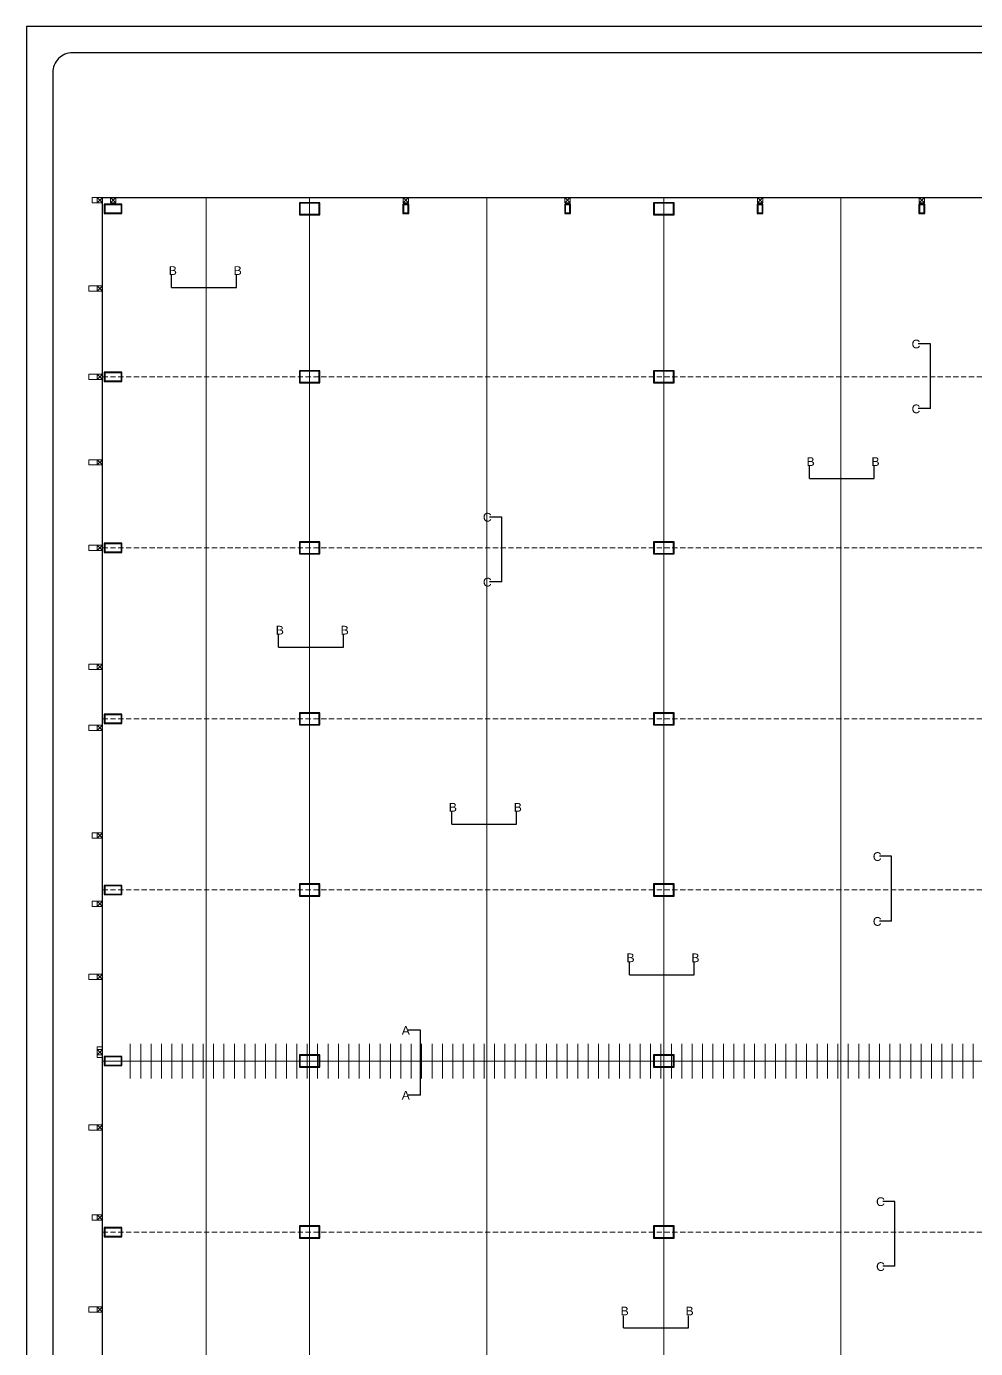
# Model space of a CAD drawing. Header units: inches. Extents: x -605 to 2991212, y -2872845 to 0.
# Drawn here: x 2906555 to 2947601, y -2275326 to -2218129 of the extents above; entities that cross this region are included whole.
import ezdxf

# ---------------------------------------------------------------- set-up
doc = ezdxf.new("R2010")
doc.units = ezdxf.units.IN
doc.header["$LTSCALE"] = 600
doc.header["$MEASUREMENT"] = 0
doc.linetypes.add('DASHED2', pattern=[0.375, 0.25, -0.125])
for name, color, linetype, lineweight in [('beam', 2, 'Continuous', 13), ('GB', 6, 'Continuous', 20), ('rRCC 2', 40, 'Continuous', 15), ('rSHEET', 2, 'Continuous', 30)]:
    doc.layers.add(name, color=color, linetype=linetype, lineweight=lineweight)
doc.styles.add('DIM IN', font='arial.ttf')

msp = doc.modelspace()

# ---------------------------------------------------------------- linework, layer by layer
at = {"color": 4}
for p, q in [((2912834.7, -2229418.2), (2912834.7, -2228892.1)), ((2915641.8, -2229418.2), (2915641.8, -2228892.1)), ((2912834.7, -2229418.2), (2915641.8, -2229418.2)), ((2945646.5, -2231855.7), (2945120.4, -2231855.7)), ((2945646.5, -2234662.7), (2945646.5, -2231855.7)), ((2945646.5, -2234662.7), (2945120.4, -2234662.7)), ((2940416.8, -2237684.4), (2940416.8, -2237158.3)), ((2943223.9, -2237684.4), (2943223.9, -2237158.3)), ((2940416.8, -2237684.4), (2943223.9, -2237684.4)), ((2927107.7, -2239351.7), (2926581.6, -2239351.7)), ((2927107.7, -2242158.7), (2927107.7, -2239351.7)), ((2927107.7, -2242158.7), (2926581.6, -2242158.7)), ((2917462.3, -2244976.3), (2917462.3, -2244450.2)), ((2917462.3, -2244976.3), (2920269.3, -2244976.3)), ((2920269.3, -2244976.3), (2920269.3, -2244450.2)), ((2924945.7, -2252638.3), (2924945.7, -2252112.2)), ((2927752.7, -2252638.3), (2927752.7, -2252112.2)), ((2924945.7, -2252638.3), (2927752.7, -2252638.3)), ((2943969.7, -2254029.7), (2943443.6, -2254029.7)), ((2943969.7, -2256836.7), (2943969.7, -2254029.7)), ((2943969.7, -2256836.7), (2943443.6, -2256836.7)), ((2932629, -2259151.5), (2932629, -2258625.4)), ((2935436.1, -2259151.5), (2935436.1, -2258625.4)), ((2932629, -2259151.5), (2935436.1, -2259151.5)), ((2923596.2, -2261551.2), (2923070, -2261551.2)), ((2923596.2, -2264358.2), (2923596.2, -2261551.2)), ((2923596.2, -2264358.2), (2923070, -2264358.2)), ((2944111.7, -2268960.7), (2943585.6, -2268960.7)), ((2944111.7, -2271767.7), (2944111.7, -2268960.7)), ((2944111.7, -2271767.7), (2943585.6, -2271767.7)), ((2932376.5, -2274430.5), (2932376.5, -2273904.4)), ((2935183.6, -2274430.5), (2935183.6, -2273904.4)), ((2932376.5, -2274430.5), (2935183.6, -2274430.5))]:
    msp.add_line(p, q, dxfattribs=at)
at = {"color": 1, "linetype": 'ByBlock'}
msp.add_lwpolyline([(2909850.3, -2225524.3), (2965390.3, -2225524.3), (2965390.3, -2307648.8), (2909850.3, -2307648.8)], close=True, dxfattribs=at)
at = {"color": 6, "linetype": 'ByBlock'}
for points in [[(2910685.3, -2226216.8), (2910685.3, -2225816.8), (2909915.3, -2225816.8), (2909915.3, -2226216.8)], [(2919240.3, -2226279.3), (2919240.3, -2225754.3), (2918360.3, -2225754.3), (2918360.3, -2226279.3)], [(2923085.3, -2225816.8), (2922835.3, -2225816.8), (2922835.3, -2226216.8), (2923085.3, -2226216.8)], [(2930085.3, -2225816.8), (2929835.3, -2225816.8), (2929835.3, -2226216.8), (2930085.3, -2226216.8)], [(2934560.3, -2226279.3), (2934560.3, -2225754.3), (2933680.3, -2225754.3), (2933680.3, -2226279.3)], [(2938405.3, -2225816.8), (2938155.3, -2225816.8), (2938155.3, -2226216.8), (2938405.3, -2226216.8)], [(2945405.3, -2225816.8), (2945155.3, -2225816.8), (2945155.3, -2226216.8), (2945405.3, -2226216.8)], [(2910685.3, -2233486.4), (2910685.3, -2233086.4), (2909915.3, -2233086.4), (2909915.3, -2233486.4)], [(2919240.3, -2233548.9), (2919240.3, -2233023.9), (2918360.3, -2233023.9), (2918360.3, -2233548.9)], [(2934560.3, -2233548.9), (2934560.3, -2233023.9), (2933680.3, -2233023.9), (2933680.3, -2233548.9)], [(2910685.3, -2240886.4), (2910685.3, -2240486.4), (2909915.3, -2240486.4), (2909915.3, -2240886.4)], [(2919240.3, -2240948.9), (2919240.3, -2240423.9), (2918360.3, -2240423.9), (2918360.3, -2240948.9)], [(2934560.3, -2240948.9), (2934560.3, -2240423.9), (2933680.3, -2240423.9), (2933680.3, -2240948.9)], [(2919240.3, -2248348.9), (2919240.3, -2247823.9), (2918360.3, -2247823.9), (2918360.3, -2248348.9)], [(2934560.3, -2248348.9), (2934560.3, -2247823.9), (2933680.3, -2247823.9), (2933680.3, -2248348.9)], [(2910685.3, -2248286.4), (2910685.3, -2247886.4), (2909915.3, -2247886.4), (2909915.3, -2248286.4)], [(2910685.3, -2255686.4), (2910685.3, -2255286.4), (2909915.3, -2255286.4), (2909915.3, -2255686.4)], [(2919240.3, -2255748.9), (2919240.3, -2255223.9), (2918360.3, -2255223.9), (2918360.3, -2255748.9)], [(2934560.3, -2255748.9), (2934560.3, -2255223.9), (2933680.3, -2255223.9), (2933680.3, -2255748.9)], [(2910685.3, -2263086.4), (2910685.3, -2262686.4), (2909915.3, -2262686.4), (2909915.3, -2263086.4)], [(2919240.3, -2263148.9), (2919240.3, -2262623.9), (2918360.3, -2262623.9), (2918360.3, -2263148.9)], [(2934560.3, -2263148.9), (2934560.3, -2262623.9), (2933680.3, -2262623.9), (2933680.3, -2263148.9)], [(2910685.3, -2270486.4), (2910685.3, -2270086.4), (2909915.3, -2270086.4), (2909915.3, -2270486.4)], [(2919240.3, -2270548.9), (2919240.3, -2270023.9), (2918360.3, -2270023.9), (2918360.3, -2270548.9)], [(2934560.3, -2270548.9), (2934560.3, -2270023.9), (2933680.3, -2270023.9), (2933680.3, -2270548.9)]]:
    msp.add_lwpolyline(points, close=True, dxfattribs=at)
at = {"color": 3, "linetype": 'ByBlock'}
for points in [[(2910660.3, -2226191.8), (2910660.3, -2225841.8), (2909940.3, -2225841.8), (2909940.3, -2226191.8)], [(2919215.3, -2226254.3), (2919215.3, -2225779.3), (2918385.3, -2225779.3), (2918385.3, -2226254.3)], [(2923060.3, -2225841.8), (2922860.3, -2225841.8), (2922860.3, -2226191.8), (2923060.3, -2226191.8)], [(2930060.3, -2225841.8), (2929860.3, -2225841.8), (2929860.3, -2226191.8), (2930060.3, -2226191.8)], [(2934535.3, -2226254.3), (2934535.3, -2225779.3), (2933705.3, -2225779.3), (2933705.3, -2226254.3)], [(2938380.3, -2225841.8), (2938180.3, -2225841.8), (2938180.3, -2226191.8), (2938380.3, -2226191.8)], [(2945380.3, -2225841.8), (2945180.3, -2225841.8), (2945180.3, -2226191.8), (2945380.3, -2226191.8)], [(2910660.3, -2233461.4), (2910660.3, -2233111.4), (2909940.3, -2233111.4), (2909940.3, -2233461.4)], [(2919215.3, -2233523.9), (2919215.3, -2233048.9), (2918385.3, -2233048.9), (2918385.3, -2233523.9)], [(2934535.3, -2233523.9), (2934535.3, -2233048.9), (2933705.3, -2233048.9), (2933705.3, -2233523.9)], [(2910660.3, -2240861.4), (2910660.3, -2240511.4), (2909940.3, -2240511.4), (2909940.3, -2240861.4)], [(2919215.3, -2240923.9), (2919215.3, -2240448.9), (2918385.3, -2240448.9), (2918385.3, -2240923.9)], [(2934535.3, -2240923.9), (2934535.3, -2240448.9), (2933705.3, -2240448.9), (2933705.3, -2240923.9)], [(2919215.3, -2248323.9), (2919215.3, -2247848.9), (2918385.3, -2247848.9), (2918385.3, -2248323.9)], [(2934535.3, -2248323.9), (2934535.3, -2247848.9), (2933705.3, -2247848.9), (2933705.3, -2248323.9)], [(2910660.3, -2248261.4), (2910660.3, -2247911.4), (2909940.3, -2247911.4), (2909940.3, -2248261.4)], [(2919215.3, -2255723.9), (2919215.3, -2255248.9), (2918385.3, -2255248.9), (2918385.3, -2255723.9)], [(2934535.3, -2255723.9), (2934535.3, -2255248.9), (2933705.3, -2255248.9), (2933705.3, -2255723.9)], [(2910660.3, -2255661.4), (2910660.3, -2255311.4), (2909940.3, -2255311.4), (2909940.3, -2255661.4)], [(2910660.3, -2263061.4), (2910660.3, -2262711.4), (2909940.3, -2262711.4), (2909940.3, -2263061.4)], [(2919215.3, -2263123.9), (2919215.3, -2262648.9), (2918385.3, -2262648.9), (2918385.3, -2263123.9)], [(2934535.3, -2263123.9), (2934535.3, -2262648.9), (2933705.3, -2262648.9), (2933705.3, -2263123.9)], [(2910660.3, -2270461.4), (2910660.3, -2270111.4), (2909940.3, -2270111.4), (2909940.3, -2270461.4)], [(2919215.3, -2270523.9), (2919215.3, -2270048.9), (2918385.3, -2270048.9), (2918385.3, -2270523.9)], [(2934535.3, -2270523.9), (2934535.3, -2270048.9), (2933705.3, -2270048.9), (2933705.3, -2270523.9)]]:
    msp.add_lwpolyline(points, close=True, dxfattribs=at)
at = {"layer": 'GB', "color": 7, "linetype": 'DASHED2', "ltscale": 1.5}
for p, q in [((2909850.3, -2233286.4), (2965390.3, -2233286.4)), ((2909850.3, -2240686.4), (2965390.3, -2240686.4)), ((2909850.3, -2248086.4), (2965390.3, -2248086.4)), ((2909850.3, -2255486.4), (2965390.3, -2255486.4)), ((2909850.3, -2270286.4), (2965390.3, -2270286.4))]:
    msp.add_line(p, q, dxfattribs=at)
at = {"layer": 'GB', "color": 7, "linetype": 'ByBlock'}
for p, q in [((2911046.6, -2262136.4), (2911046.6, -2263636.4)), ((2911496.6, -2262136.4), (2911496.6, -2263636.4)), ((2911946.6, -2262136.4), (2911946.6, -2263636.4)), ((2912396.6, -2262136.4), (2912396.6, -2263636.4)), ((2912846.6, -2262136.4), (2912846.6, -2263636.4)), ((2913296.6, -2262136.4), (2913296.6, -2263636.4)), ((2913746.6, -2262136.4), (2913746.6, -2263636.4)), ((2914196.6, -2262136.4), (2914196.6, -2263636.4)), ((2914646.6, -2262136.4), (2914646.6, -2263636.4)), ((2915096.6, -2262136.4), (2915096.6, -2263636.4)), ((2915546.6, -2262136.4), (2915546.6, -2263636.4)), ((2915996.6, -2262136.4), (2915996.6, -2263636.4)), ((2916446.6, -2262136.4), (2916446.6, -2263636.4)), ((2916896.6, -2262136.4), (2916896.6, -2263636.4)), ((2917346.6, -2262136.4), (2917346.6, -2263636.4)), ((2917796.6, -2262136.4), (2917796.6, -2263636.4)), ((2918246.6, -2262136.4), (2918246.6, -2263636.4)), ((2918696.6, -2262136.4), (2918696.6, -2263636.4)), ((2919146.6, -2262136.4), (2919146.6, -2263636.4)), ((2919596.6, -2262136.4), (2919596.6, -2263636.4)), ((2920046.6, -2262136.4), (2920046.6, -2263636.4)), ((2920496.6, -2262136.4), (2920496.6, -2263636.4)), ((2920946.6, -2262136.4), (2920946.6, -2263636.4)), ((2921396.6, -2262136.4), (2921396.6, -2263636.4)), ((2921846.6, -2262136.4), (2921846.6, -2263636.4)), ((2922296.6, -2262136.4), (2922296.6, -2263636.4)), ((2922746.6, -2262136.4), (2922746.6, -2263636.4)), ((2923196.6, -2262136.4), (2923196.6, -2263636.4)), ((2923646.6, -2262136.4), (2923646.6, -2263636.4)), ((2924096.6, -2262136.4), (2924096.6, -2263636.4)), ((2924546.6, -2262136.4), (2924546.6, -2263636.4)), ((2924996.6, -2262136.4), (2924996.6, -2263636.4)), ((2925446.6, -2262136.4), (2925446.6, -2263636.4)), ((2925896.6, -2262136.4), (2925896.6, -2263636.4)), ((2926346.6, -2262136.4), (2926346.6, -2263636.4)), ((2926796.6, -2262136.4), (2926796.6, -2263636.4)), ((2927246.6, -2262136.4), (2927246.6, -2263636.4)), ((2927696.6, -2262136.4), (2927696.6, -2263636.4)), ((2928146.6, -2262136.4), (2928146.6, -2263636.4)), ((2928596.6, -2262136.4), (2928596.6, -2263636.4)), ((2929046.6, -2262136.4), (2929046.6, -2263636.4)), ((2929496.6, -2262136.4), (2929496.6, -2263636.4)), ((2929946.6, -2262136.4), (2929946.6, -2263636.4)), ((2930396.6, -2262136.4), (2930396.6, -2263636.4)), ((2930846.6, -2262136.4), (2930846.6, -2263636.4)), ((2931296.6, -2262136.4), (2931296.6, -2263636.4)), ((2931746.6, -2262136.4), (2931746.6, -2263636.4)), ((2932196.6, -2262136.4), (2932196.6, -2263636.4)), ((2932646.6, -2262136.4), (2932646.6, -2263636.4)), ((2933096.6, -2262136.4), (2933096.6, -2263636.4)), ((2933546.6, -2262136.4), (2933546.6, -2263636.4)), ((2933996.6, -2262136.4), (2933996.6, -2263636.4)), ((2934446.6, -2262136.4), (2934446.6, -2263636.4)), ((2934896.6, -2262136.4), (2934896.6, -2263636.4)), ((2935346.6, -2262136.4), (2935346.6, -2263636.4)), ((2935796.6, -2262136.4), (2935796.6, -2263636.4)), ((2936246.6, -2262136.4), (2936246.6, -2263636.4)), ((2936696.6, -2262136.4), (2936696.6, -2263636.4)), ((2937146.6, -2262136.4), (2937146.6, -2263636.4)), ((2937596.6, -2262136.4), (2937596.6, -2263636.4)), ((2938046.6, -2262136.4), (2938046.6, -2263636.4)), ((2938496.6, -2262136.4), (2938496.6, -2263636.4)), ((2938946.6, -2262136.4), (2938946.6, -2263636.4)), ((2939396.6, -2262136.4), (2939396.6, -2263636.4)), ((2939846.6, -2262136.4), (2939846.6, -2263636.4)), ((2940296.6, -2262136.4), (2940296.6, -2263636.4)), ((2940746.6, -2262136.4), (2940746.6, -2263636.4)), ((2941196.6, -2262136.4), (2941196.6, -2263636.4)), ((2941646.6, -2262136.4), (2941646.6, -2263636.4)), ((2942096.6, -2262136.4), (2942096.6, -2263636.4)), ((2942546.6, -2262136.4), (2942546.6, -2263636.4)), ((2942996.6, -2262136.4), (2942996.6, -2263636.4)), ((2943446.6, -2262136.4), (2943446.6, -2263636.4)), ((2943896.6, -2262136.4), (2943896.6, -2263636.4)), ((2944346.6, -2262136.4), (2944346.6, -2263636.4)), ((2944796.6, -2262136.4), (2944796.6, -2263636.4)), ((2945246.6, -2262136.4), (2945246.6, -2263636.4)), ((2945696.6, -2262136.4), (2945696.6, -2263636.4)), ((2946146.6, -2262136.4), (2946146.6, -2263636.4)), ((2946596.6, -2262136.4), (2946596.6, -2263636.4)), ((2947046.6, -2262136.4), (2947046.6, -2263636.4)), ((2947496.6, -2262136.4), (2947496.6, -2263636.4))]:
    msp.add_line(p, q, dxfattribs=at)
at = {"layer": 'GB', "color": 3, "linetype": 'ByBlock', "lineweight": 18}
msp.add_line((2909850.3, -2262886.4), (2965390.3, -2262886.4), dxfattribs=at)
at = {"layer": 'GB', "color": 7, "ltscale": 1.5}
for points in [[(2914325.3, -2225524.3), (2914325.3, -2307648.8)], [(2918800.3, -2225524.3), (2918800.3, -2307648.8)], [(2926460.3, -2225524.3), (2926460.3, -2307648.8)], [(2934120.3, -2225524.3), (2934120.3, -2307648.8)], [(2941780.3, -2225524.3), (2941780.3, -2307648.8)]]:
    msp.add_lwpolyline(points, dxfattribs=at)
at = {"layer": 'rRCC 2', "color": 6}
for p, q in [((2909850.3, -2225524.3), (2909620.3, -2225754.3)), ((2909850.3, -2225754.3), (2909620.3, -2225524.3)), ((2910415.3, -2225524.3), (2910185.3, -2225754.3)), ((2910415.3, -2225754.3), (2910185.3, -2225524.3)), ((2923075.3, -2225524.3), (2922845.3, -2225754.3)), ((2923075.3, -2225754.3), (2922845.3, -2225524.3)), ((2930075.3, -2225524.3), (2929845.3, -2225754.3)), ((2930075.3, -2225754.3), (2929845.3, -2225524.3)), ((2938395.3, -2225524.3), (2938165.3, -2225754.3)), ((2938395.3, -2225754.3), (2938165.3, -2225524.3)), ((2945395.3, -2225524.3), (2945165.3, -2225754.3)), ((2945395.3, -2225754.3), (2945165.3, -2225524.3)), ((2909850.3, -2229355.3), (2909620.3, -2229585.3)), ((2909850.3, -2229585.3), (2909620.3, -2229355.3)), ((2909850.3, -2233171.4), (2909620.3, -2233401.4)), ((2909850.3, -2233401.4), (2909620.3, -2233171.4)), ((2909850.3, -2236871.4), (2909620.3, -2237101.4)), ((2909850.3, -2237101.4), (2909620.3, -2236871.4)), ((2909850.3, -2240571.4), (2909620.3, -2240801.4)), ((2909850.3, -2240801.4), (2909620.3, -2240571.4)), ((2909850.3, -2245721.4), (2909620.3, -2245951.4)), ((2909850.3, -2245951.4), (2909620.3, -2245721.4)), ((2909850.3, -2248351.4), (2909620.3, -2248581.4)), ((2909850.3, -2248581.4), (2909620.3, -2248351.4)), ((2909850.3, -2253019.6), (2909620.3, -2253249.6)), ((2909850.3, -2253249.6), (2909620.3, -2253019.6)), ((2909850.3, -2255973.9), (2909620.3, -2256203.9)), ((2909850.3, -2256203.9), (2909620.3, -2255973.9)), ((2909850.3, -2259123.9), (2909620.3, -2259353.9)), ((2909850.3, -2259353.9), (2909620.3, -2259123.9)), ((2909850.3, -2262618.9), (2909620.3, -2262388.9)), ((2909620.3, -2262618.9), (2909850.3, -2262388.9)), ((2909850.3, -2265653.9), (2909620.3, -2265883.9)), ((2909850.3, -2265883.9), (2909620.3, -2265653.9)), ((2909850.3, -2269545.4), (2909620.3, -2269775.4)), ((2909850.3, -2269775.4), (2909620.3, -2269545.4)), ((2909850.3, -2273516.9), (2909620.3, -2273746.9)), ((2909850.3, -2273746.9), (2909620.3, -2273516.9))]:
    msp.add_line(p, q, dxfattribs=at)
for points in [[(2909850.3, -2225754.3), (2909850.3, -2225524.3), (2909400.3, -2225524.3), (2909400.3, -2225754.3)], [(2909850.3, -2225524.3), (2909620.3, -2225524.3), (2909620.3, -2225754.3), (2909850.3, -2225754.3)], [(2910415.3, -2225524.3), (2910185.3, -2225524.3), (2910185.3, -2225754.3), (2910415.3, -2225754.3)], [(2923075.3, -2225524.3), (2922845.3, -2225524.3), (2922845.3, -2225754.3), (2923075.3, -2225754.3)], [(2930075.3, -2225524.3), (2929845.3, -2225524.3), (2929845.3, -2225754.3), (2930075.3, -2225754.3)], [(2938395.3, -2225524.3), (2938165.3, -2225524.3), (2938165.3, -2225754.3), (2938395.3, -2225754.3)], [(2945395.3, -2225524.3), (2945165.3, -2225524.3), (2945165.3, -2225754.3), (2945395.3, -2225754.3)], [(2909850.3, -2229585.3), (2909850.3, -2229355.3), (2909250.3, -2229355.3), (2909250.3, -2229585.3)], [(2909850.3, -2229355.3), (2909620.3, -2229355.3), (2909620.3, -2229585.3), (2909850.3, -2229585.3)], [(2909850.3, -2233401.4), (2909850.3, -2233171.4), (2909250.3, -2233171.4), (2909250.3, -2233401.4)], [(2909850.3, -2233171.4), (2909620.3, -2233171.4), (2909620.3, -2233401.4), (2909850.3, -2233401.4)], [(2909850.3, -2237101.4), (2909850.3, -2236871.4), (2909250.3, -2236871.4), (2909250.3, -2237101.4)], [(2909850.3, -2236871.4), (2909620.3, -2236871.4), (2909620.3, -2237101.4), (2909850.3, -2237101.4)], [(2909850.3, -2240801.4), (2909850.3, -2240571.4), (2909250.3, -2240571.4), (2909250.3, -2240801.4)], [(2909850.3, -2240571.4), (2909620.3, -2240571.4), (2909620.3, -2240801.4), (2909850.3, -2240801.4)], [(2909850.3, -2245951.4), (2909850.3, -2245721.4), (2909250.3, -2245721.4), (2909250.3, -2245951.4)], [(2909850.3, -2245721.4), (2909620.3, -2245721.4), (2909620.3, -2245951.4), (2909850.3, -2245951.4)], [(2909850.3, -2248581.4), (2909850.3, -2248351.4), (2909250.3, -2248351.4), (2909250.3, -2248581.4)], [(2909850.3, -2248351.4), (2909620.3, -2248351.4), (2909620.3, -2248581.4), (2909850.3, -2248581.4)], [(2909850.3, -2253249.6), (2909850.3, -2253019.6), (2909400.3, -2253019.6), (2909400.3, -2253249.6)], [(2909850.3, -2253019.6), (2909620.3, -2253019.6), (2909620.3, -2253249.6), (2909850.3, -2253249.6)], [(2909850.3, -2256203.9), (2909850.3, -2255973.9), (2909400.3, -2255973.9), (2909400.3, -2256203.9)], [(2909850.3, -2255973.9), (2909620.3, -2255973.9), (2909620.3, -2256203.9), (2909850.3, -2256203.9)], [(2909850.3, -2259353.9), (2909850.3, -2259123.9), (2909250.3, -2259123.9), (2909250.3, -2259353.9)], [(2909850.3, -2259123.9), (2909620.3, -2259123.9), (2909620.3, -2259353.9), (2909850.3, -2259353.9)], [(2909620.3, -2262278.9), (2909850.3, -2262278.9), (2909850.3, -2262728.9), (2909620.3, -2262728.9)], [(2909850.3, -2262618.9), (2909850.3, -2262388.9), (2909620.3, -2262388.9), (2909620.3, -2262618.9)], [(2909850.3, -2265883.9), (2909850.3, -2265653.9), (2909250.3, -2265653.9), (2909250.3, -2265883.9)], [(2909850.3, -2265653.9), (2909620.3, -2265653.9), (2909620.3, -2265883.9), (2909850.3, -2265883.9)], [(2909850.3, -2269775.4), (2909850.3, -2269545.4), (2909400.3, -2269545.4), (2909400.3, -2269775.4)], [(2909850.3, -2269545.4), (2909620.3, -2269545.4), (2909620.3, -2269775.4), (2909850.3, -2269775.4)], [(2909850.3, -2273746.9), (2909850.3, -2273516.9), (2909250.3, -2273516.9), (2909250.3, -2273746.9)], [(2909850.3, -2273516.9), (2909620.3, -2273516.9), (2909620.3, -2273746.9), (2909850.3, -2273746.9)]]:
    msp.add_lwpolyline(points, close=True, dxfattribs=at)
at = {"layer": 'rSHEET'}
msp.add_lwpolyline([(2991211.7, -2337857.2), (2991211.7, -2218129), (2906555.3, -2218129), (2906555.3, -2337857.2)], close=True, dxfattribs=at)
msp.add_lwpolyline([(2990073.6, -2335861.8), (2990073.6, -2220124.5, 0.4142136), (2989218.4, -2219269.3), (2908548.6, -2219269.3, 0.4142136), (2907693.4, -2220124.5), (2907693.4, -2335861.8, 0.4142136), (2908548.6, -2336717), (2989218.4, -2336717, 0.4142136)], format="xyb", close=True, dxfattribs=at)

# ---------------------------------------------------------------- texts
at = {"layer": 'beam', "color": 4, "linetype": 'ByBlock', "lineweight": -2, "char_height": 376.5, "width": 167.555, "attachment_point": 1, "style": 'DIM IN'}
for s, insert in [('B', (2912710.9, -2228501.6)), ('B', (2915517.9, -2228501.6)), ('C', (2944835.3, -2231679.2)), ('C', (2944835.3, -2234486.2)), ('B', (2940293, -2236767.7)), ('B', (2943100, -2236767.7)), ('C', (2926296.5, -2239175.2)), ('C', (2926296.5, -2241982.2)), ('B', (2917338.4, -2244059.7)), ('B', (2920145.5, -2244059.7)), ('B', (2924821.9, -2251721.7)), ('B', (2927628.9, -2251721.7)), ('C', (2943158.5, -2253853.2)), ('C', (2943158.5, -2256660.2)), ('B', (2932505.2, -2258234.9)), ('B', (2935312.2, -2258234.9)), ('A', (2922784.9, -2261374.7)), ('A', (2922784.9, -2264181.7)), ('C', (2943300.5, -2268784.2)), ('C', (2943300.5, -2271591.2)), ('B', (2932252.7, -2273513.9)), ('B', (2935059.7, -2273513.9))]:
    msp.add_mtext(s, dxfattribs=dict(at, insert=insert))

doc.saveas('drawing.dxf')
